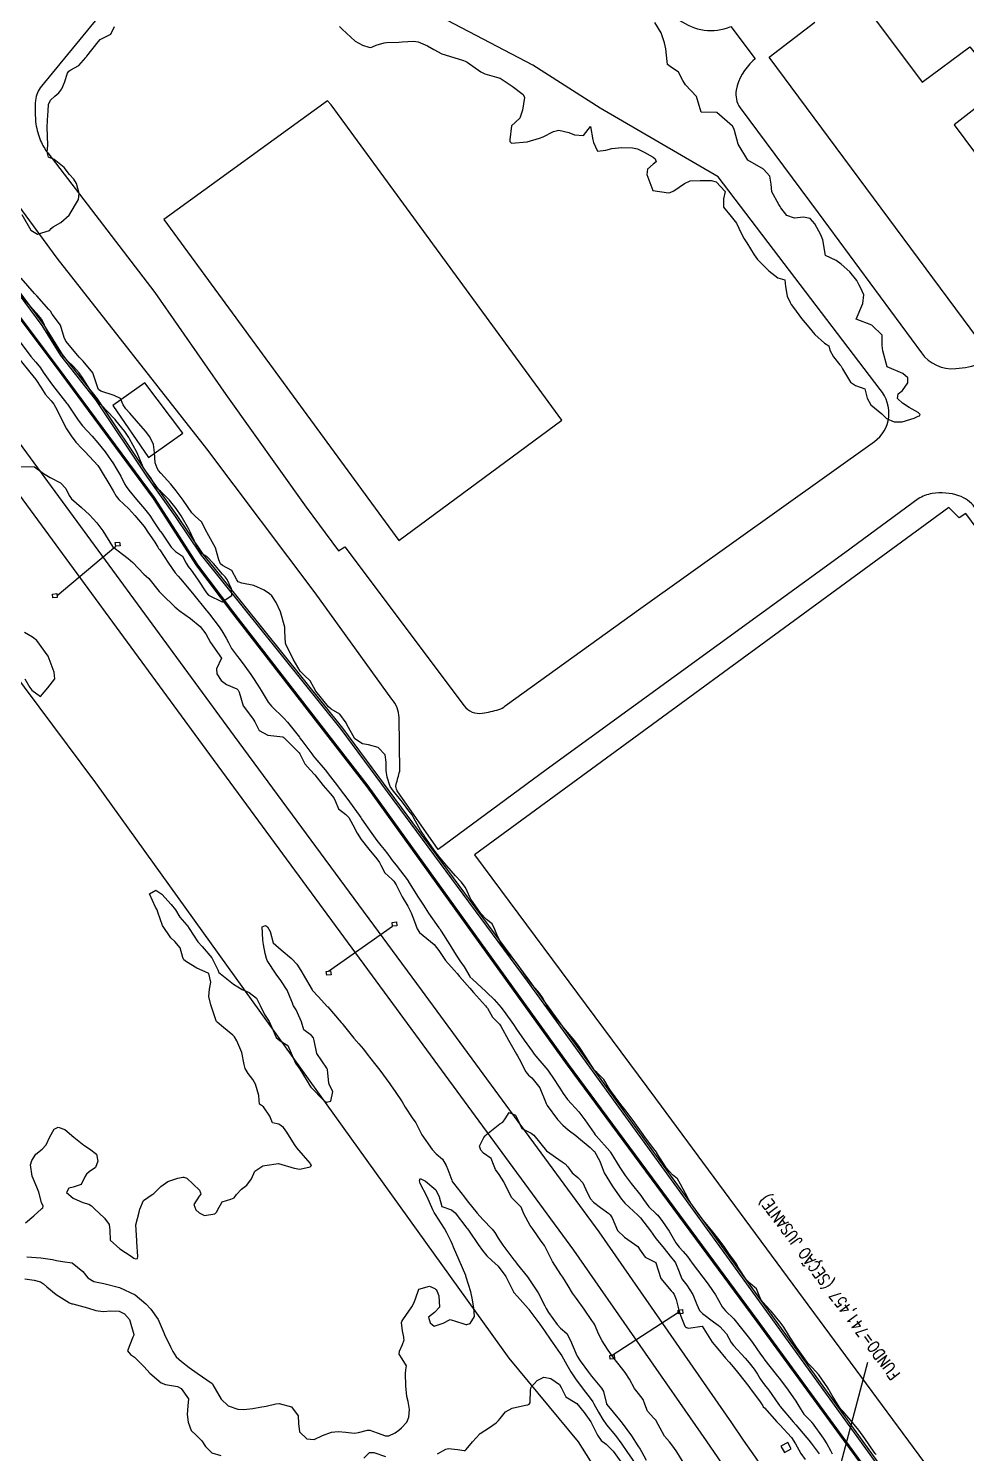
# Model space of a CAD drawing. Header units: metres. Extents: x 307586 to 320046, y 7427249 to 7434250.
# Drawn here: x 317760.3 to 317879.3, y 7431434 to 7431614.8 of the extents above; entities that cross this region are included whole.
import ezdxf

# ---------------------------------------------------------------- set-up
doc = ezdxf.new("R2010")
doc.units = ezdxf.units.M
doc.header["$MEASUREMENT"] = 0
for name, color, linetype in [('Armario', 62, 'Continuous'), ('Canaleta de Drenagem', 151, 'Continuous'), ('Curvas de Nivel 1m', 11, 'Continuous'), ('Curvas de Nivel 5m', 15, 'Continuous'), ('Divisa', 42, 'FENCELINE2'), ('Edificações', 30, 'Continuous'), ('Hidrografia', 140, 'Continuous'), ('Linha Férrea', 20, 'Continuous'), ('Portico', 45, 'Continuous'), ('TEXTO', 45, 'Continuous'), ('Vias Primárias', 230, 'Continuous')]:
    doc.layers.add(name, color=color, linetype=linetype)
doc.styles.add('ROMANS', font='romans', dxfattribs={"height": 0.2})
doc.linetypes.add('FENCELINE2', pattern='A,0.25,-0.1,[132,ltypeshp.shx,S=0.1,R=0,X=-0.1,Y=0],-0.1,1', length=1.45)

msp = doc.modelspace()

# ---------------------------------------------------------------- linework, layer by layer
at = {"layer": 'Armario'}
msp.add_lwpolyline([(317855.72, 7431434.9), (317856.16, 7431434.07), (317857.03, 7431434.53), (317856.59, 7431435.36)], close=True, dxfattribs=at)
at = {"layer": 'Canaleta de Drenagem'}
for points in [[(317711.35, 7431642.24), (317738.13, 7431605.86), (317763.76, 7431571.78), (317776.08, 7431555.15), (317781.59, 7431546.59), (317786.01, 7431540.72), (317803.2, 7431518.55), (317828.62, 7431483.24), (317852.68, 7431450.67), (317882.51, 7431409.85), (317897.99, 7431388.52), (317907.86, 7431374.93), (317912.28, 7431367.41), (317922.62, 7431349.98), (317925.54, 7431345.86), (317926.4, 7431343.8), (317929.11, 7431338.36), (317934.57, 7431329.3), (317939.1, 7431318.05), (317940.7, 7431313.98), (317939.8, 7431313)], [(317732.78, 7431616.4), (317736.06, 7431612.49), (317738.72, 7431608.62), (317740.08, 7431606.21), (317742.14, 7431604.63), (317743.04, 7431602.43), (317747.85, 7431596.47), (317762.18, 7431577.19), (317764.51, 7431573.4), (317768.98, 7431567.77), (317775.53, 7431557.96), (317779.06, 7431552.98), (317782.37, 7431548.06), (317800.11, 7431525.98), (317823.75, 7431494.03), (317849.03, 7431459.11), (317877.77, 7431419.31), (317897.08, 7431392.73), (317912.99, 7431369.75), (317923.93, 7431352.98), (317928.48, 7431344.42), (317934.47, 7431334.71), (317943.39, 7431314.72), (317944.78, 7431314.29)]]:
    msp.add_lwpolyline(points, dxfattribs=at)
at = {"layer": 'Curvas de Nivel 1m', "flags": 128}
for points, elevation in [([(317759.42, 7431591.17), (317760.57, 7431589.16), (317761.39, 7431588.65), (317762.91, 7431589.13), (317763.15, 7431589.37), (317763.4, 7431589.6), (317764.38, 7431590.14), (317765.42, 7431591.1), (317766.61, 7431593.08), (317766.7, 7431593.83), (317766.36, 7431595.09), (317766.02, 7431595.64), (317765.48, 7431596.24), (317764.8, 7431597.11), (317763.5, 7431598.15), (317762.8, 7431598.43), (317762.61, 7431599.13), (317762.72, 7431599.94), (317762.67, 7431601.13), (317762.64, 7431602.22), (317762.67, 7431603.13), (317762.74, 7431604.3), (317762.81, 7431605.13), (317763.03, 7431605.69), (317763.6, 7431606.19), (317764.12, 7431606.61), (317764.47, 7431607.11), (317764.83, 7431607.9), (317765.22, 7431609.1), (317765.37, 7431609.37), (317765.64, 7431609.5), (317766.64, 7431610.09), (317767.52, 7431611.08), (317767.58, 7431611.17), (317767.66, 7431611.26), (317769.08, 7431613.06), (317769.35, 7431613.39), (317769.69, 7431613.55), (317770.7, 7431614.03), (317771.19, 7431615.04)], 741), ([(317799.72, 7431615.01), (317800.06, 7431614.69), (317801.69, 7431613.16), (317802.65, 7431612.66), (317803.45, 7431612.41), (317803.68, 7431612.36), (317803.9, 7431612.42), (317804.37, 7431612.63), (317805.38, 7431612.94), (317805.69, 7431612.97), (317807.24, 7431613.05), (317807.69, 7431613.07), (317809.1, 7431613.17), (317809.69, 7431613.09), (317810.89, 7431612.56), (317811.68, 7431612.09), (317812.7, 7431611.56), (317813.67, 7431611.24), (317815.45, 7431610.72), (317815.66, 7431610.63), (317815.92, 7431610.5), (317817.65, 7431609.28), (317818.17, 7431609), (317819.64, 7431608.58), (317820.09, 7431608.45), (317821.63, 7431607.43), (317823.03, 7431606.41), (317823.19, 7431605.99), (317822.93, 7431604.41), (317822.6, 7431603.39), (317821.56, 7431602.43), (317821.35, 7431600.62), (317821.34, 7431600.43), (317821.54, 7431600.23), (317823.54, 7431600.4), (317825.08, 7431600.86), (317825.55, 7431601.03), (317826.88, 7431601.69), (317827.56, 7431601.88), (317828.81, 7431601.59), (317829.55, 7431601.27), (317830.68, 7431601.19), (317831.56, 7431602.31), (317831.87, 7431600.63), (317831.94, 7431600.3), (317832.45, 7431599.21), (317833.53, 7431599.31), (317834.25, 7431599.56), (317835.54, 7431599.67), (317836.9, 7431599.61), (317837.54, 7431599.48), (317838.39, 7431599.08), (317839.53, 7431598.44), (317839.75, 7431598.21), (317839.89, 7431597.83), (317839.51, 7431597.56), (317838.79, 7431596.93), (317838.73, 7431596.22), (317839.47, 7431594.21), (317841.47, 7431593.93), (317841.68, 7431593.97), (317842.13, 7431594.18), (317843.48, 7431595.11), (317844.22, 7431595.42), (317845.49, 7431595.5), (317846.86, 7431595.5), (317847.49, 7431595.33), (317848.65, 7431594.1), (317848.42, 7431593.14), (317848.45, 7431592.1), (317849.43, 7431590.9), (317850.09, 7431590.08), (317850.69, 7431588.8), (317851.05, 7431588.07), (317851.4, 7431587.56), (317852.35, 7431586.06), (317852.76, 7431585.44), (317853.36, 7431584.87), (317854.17, 7431584.03), (317855.34, 7431583.14), (317856.2, 7431582.86), (317856.32, 7431582.01), (317856.5, 7431580.81), (317856.88, 7431580), (317857.04, 7431579.73), (317857.3, 7431579.38), (317858.34, 7431577.98), (317859.27, 7431576.85), (317860.03, 7431575.96), (317861.24, 7431574.86), (317861.8, 7431574.5), (317861.95, 7431573.94), (317862.38, 7431573.09), (317863.21, 7431572.11), (317863.36, 7431571.92), (317863.53, 7431571.59), (317864.56, 7431569.91), (317865.18, 7431569.48), (317866.35, 7431569.06), (317866.65, 7431567.88), (317867.15, 7431567), (317868.54, 7431565.86), (317869.13, 7431565.29), (317870.09, 7431564.87), (317871.12, 7431564.87), (317872.65, 7431565.33), (317873.13, 7431565.56), (317873.29, 7431565.64), (317873.38, 7431565.8), (317873.14, 7431566.03), (317872.01, 7431566.68), (317871.15, 7431567.23), (317870.51, 7431567.84), (317870.61, 7431568.39), (317871.17, 7431568.85), (317871.84, 7431569.82), (317871.82, 7431570.45), (317871.2, 7431570.97), (317869.21, 7431571.85), (317868.67, 7431573.86), (317868.55, 7431574.54), (317868.55, 7431575.86), (317867.27, 7431577.12), (317865.28, 7431577.9), (317866.11, 7431579.89), (317866.25, 7431580.96), (317865.82, 7431581.89), (317865.65, 7431582.2), (317865.34, 7431582.79), (317864.45, 7431583.91), (317863.36, 7431584.88), (317862.75, 7431585.31), (317861.37, 7431585.95), (317861.03, 7431587.95), (317860.79, 7431588.58), (317860.02, 7431589.96), (317859.43, 7431590.64), (317858.6, 7431590.81), (317857.43, 7431590.69), (317856.47, 7431591.03), (317855.7, 7431592.02), (317855.62, 7431592.19), (317855.45, 7431592.45), (317854.59, 7431594.03), (317854.48, 7431595.03), (317854.32, 7431596.03), (317853.51, 7431596.91), (317851.52, 7431598.07), (317850.3, 7431600.08), (317849.84, 7431601.81), (317849.77, 7431602.09), (317849.57, 7431602.36), (317847.59, 7431604.12), (317845.59, 7431604.14), (317845.01, 7431606.15), (317843.63, 7431607.63), (317843.28, 7431608.17), (317842.72, 7431609.24), (317841.66, 7431609.96), (317841.34, 7431610.19), (317841.27, 7431610.59), (317841.12, 7431612.2), (317840.96, 7431612.93), (317840.55, 7431614.2), (317839.73, 7431615.54)], 741), ([(317867.8, 7431433.85), (317867.67, 7431433.97), (317867.56, 7431434.12), (317866.36, 7431435.86), (317865.59, 7431436.9), (317864.82, 7431437.88), (317863.62, 7431439.28), (317863.33, 7431439.6), (317863.12, 7431439.9), (317862.23, 7431441.32), (317861.9, 7431441.92), (317861.81, 7431442.07), (317861.66, 7431442.27), (317860.54, 7431443.93), (317859.68, 7431444.89), (317859.15, 7431445.42), (317858.76, 7431445.95), (317857.72, 7431447.47), (317857.36, 7431447.97), (317856.7, 7431449.02), (317856.11, 7431449.99), (317855.75, 7431450.47), (317854.49, 7431452), (317853.78, 7431452.76), (317853.2, 7431453.43), (317852.95, 7431454.02), (317852.63, 7431454.85), (317851.81, 7431455.53), (317851.3, 7431456.05), (317850.36, 7431457.53), (317850.04, 7431458.06), (317849.85, 7431458.35), (317849.13, 7431459.34), (317848.6, 7431460.08), (317847.88, 7431461.05), (317847.07, 7431462.1), (317845.9, 7431463.51), (317845.44, 7431464.11), (317844.31, 7431465.74), (317844.06, 7431466.13), (317843.94, 7431466.32), (317843, 7431468.14), (317842.62, 7431468.8), (317841.97, 7431469.33), (317841.21, 7431470.17), (317840, 7431472.08), (317839.96, 7431472.14), (317839.93, 7431472.18), (317839.59, 7431472.6), (317838.42, 7431474.2), (317838.25, 7431474.43), (317838.04, 7431474.71), (317836.96, 7431476.22), (317836.07, 7431477.39), (317835.41, 7431478.24), (317834.1, 7431480.01), (317834, 7431480.15), (317833.95, 7431480.25), (317833.27, 7431481.42), (317832.36, 7431482.28), (317832.13, 7431482.53), (317830.99, 7431484.29), (317830.17, 7431485.51), (317829.83, 7431485.97), (317829.58, 7431486.31), (317828.2, 7431487.96), (317827.88, 7431488.33), (317826.22, 7431490.35), (317825.57, 7431491.69), (317825.08, 7431492.37), (317824.26, 7431493.32), (317823.45, 7431494.39), (317822.29, 7431496.06), (317822.03, 7431496.4), (317820.48, 7431498.26), (317820.35, 7431498.42), (317820.32, 7431498.47), (317819.7, 7431499.79), (317819.44, 7431500.43), (317819.08, 7431501.17), (317818.36, 7431501.72), (317817.63, 7431502.46), (317816.39, 7431504.3), (317816.3, 7431504.47), (317815.7, 7431505.78), (317815.14, 7431506.49), (317814.42, 7431507.25), (317813.35, 7431508.51), (317812.45, 7431509.59), (317811.75, 7431510.53), (317810.48, 7431512.34), (317810.4, 7431512.46), (317810.34, 7431512.54), (317810, 7431513.04), (317809.16, 7431514.56), (317808.93, 7431514.98), (317808.52, 7431515.52), (317807.72, 7431516.58), (317806.55, 7431518), (317806.16, 7431518.6), (317805.76, 7431519.79), (317805.63, 7431520.6), (317805.65, 7431521.67), (317805.5, 7431522.61), (317804.62, 7431523.55), (317803.38, 7431523.87), (317802.62, 7431524.01), (317801.67, 7431524.65), (317800.65, 7431526.46), (317800.59, 7431526.6), (317800.57, 7431526.66), (317799.74, 7431527.75), (317798.67, 7431528.41), (317798.32, 7431528.69), (317796.7, 7431530.69), (317796, 7431532.01), (317795.25, 7431532.73), (317794.73, 7431533.24), (317793.82, 7431534.75), (317792.89, 7431536.64), (317792.85, 7431536.76), (317792.79, 7431538.24), (317792.77, 7431538.76), (317792.77, 7431538.79), (317792.22, 7431540.77), (317791.69, 7431541.92), (317791.14, 7431542.78), (317790.85, 7431543.05), (317790.15, 7431543.5), (317788.86, 7431544.1), (317787.31, 7431544.39), (317786.87, 7431544.57), (317786.71, 7431544.83), (317786.05, 7431546.01), (317784.89, 7431546.65), (317784.64, 7431546.86), (317784.42, 7431547.35), (317783.97, 7431548.87), (317782.94, 7431550.77), (317782.88, 7431550.88), (317782.21, 7431552.15), (317781.39, 7431552.9), (317780.97, 7431553.33), (317779.9, 7431554.92), (317779, 7431556.1), (317778.3, 7431556.94), (317777.03, 7431558.33), (317776.74, 7431558.67), (317776.57, 7431558.96), (317776.35, 7431559.65), (317776.23, 7431560.96), (317776.11, 7431562), (317775.66, 7431562.97), (317775.09, 7431563.68), (317773.97, 7431564.99), (317773.12, 7431565.97), (317772.62, 7431566.5), (317772.27, 7431567.01), (317771.93, 7431567.81), (317771.14, 7431568.19), (317769.45, 7431568.74), (317769.15, 7431568.97), (317769.09, 7431569.05), (317769.04, 7431569.17), (317768.43, 7431571.06), (317767.2, 7431572.57), (317766.94, 7431572.81), (317766.69, 7431573.08), (317765.23, 7431574.78), (317765, 7431575.1), (317764.79, 7431575.55), (317764.3, 7431577.11), (317763.27, 7431578.54), (317763.03, 7431578.89), (317762.86, 7431579.13), (317761.3, 7431580.85), (317761.03, 7431581.15), (317759.32, 7431583.1)], 741), ([(317759.2, 7431572.68), (317760.43, 7431571.16), (317761.17, 7431570.24), (317761.92, 7431569.14), (317762.38, 7431568.37), (317763.14, 7431567.51), (317763.46, 7431567.12), (317763.9, 7431566.34), (317764.49, 7431565.11), (317765.1, 7431563.98), (317765.66, 7431563.09), (317766.28, 7431562.29), (317767.07, 7431561.45), (317767.43, 7431561.07), (317769.04, 7431559.31), (317769.24, 7431559.05), (317769.62, 7431558.45), (317770.46, 7431557.04), (317771, 7431556.09), (317771.4, 7431555.42), (317771.73, 7431555.02), (317772.98, 7431553.83), (317773.77, 7431552.99), (317774.95, 7431551.56), (317775.18, 7431551.21), (317775.33, 7431550.97), (317776.28, 7431549.6), (317776.67, 7431548.95), (317776.76, 7431548.8), (317776.91, 7431548.6), (317778.02, 7431546.94), (317778.88, 7431545.7), (317779.23, 7431545.28), (317779.54, 7431544.92), (317780.85, 7431543.39), (317781.25, 7431542.9), (317782.82, 7431540.98), (317782.9, 7431540.88), (317783.22, 7431540.47), (317784.45, 7431538.86), (317784.79, 7431538.34), (317785.34, 7431537.41), (317785.63, 7431536.85), (317786.02, 7431536.1), (317786.76, 7431535.09), (317786.97, 7431534.83), (317787.71, 7431533.85), (317788.46, 7431532.81), (317788.72, 7431532.42), (317789.35, 7431531.44), (317789.76, 7431530.79), (317790.68, 7431529.31), (317791.1, 7431528.78), (317792.66, 7431527.26), (317793.12, 7431526.76), (317794.63, 7431524.83), (317794.67, 7431524.78), (317794.7, 7431524.74), (317794.96, 7431524.41), (317796.21, 7431522.72), (317796.38, 7431522.49), (317796.6, 7431522.23), (317797.88, 7431520.7), (317798.57, 7431519.81), (317799.45, 7431518.68), (317799.93, 7431518.05), (317800.54, 7431517.27), (317801, 7431516.66), (317802.2, 7431514.96), (317802.42, 7431514.64), (317802.51, 7431514.5), (317803.82, 7431512.63), (317804.47, 7431511.74), (317804.97, 7431511.11), (317805.37, 7431510.61), (317805.84, 7431509.99), (317806.45, 7431509.17), (317806.89, 7431508.59), (317808.41, 7431506.61), (317808.44, 7431506.57), (317809.18, 7431505.33), (317809.72, 7431504.55), (317810.38, 7431503.54), (317811.01, 7431502.53), (317812.34, 7431500.66), (317812.44, 7431500.52), (317812.62, 7431500.24), (317813.72, 7431498.51), (317814.31, 7431497.52), (317814.99, 7431496.49), (317815.53, 7431495.72), (317816.25, 7431494.47), (317816.27, 7431494.44), (317816.63, 7431494.1), (317818.25, 7431492.61), (317818.42, 7431492.45), (317819.35, 7431491.55), (317820.22, 7431490.54), (317820.31, 7431490.42), (317820.6, 7431490.04), (317821.78, 7431488.4), (317822.19, 7431487.78), (317823.14, 7431486.39), (317824.16, 7431484.99), (317824.42, 7431484.64), (317824.64, 7431484.37), (317826.13, 7431482.61), (317826.33, 7431482.35), (317826.79, 7431481.67), (317827.67, 7431480.33), (317828.1, 7431479.64), (317828.63, 7431478.87), (317829.14, 7431478.31), (317830.07, 7431477.32), (317830.84, 7431476.29), (317832.04, 7431474.6), (317832.17, 7431474.41), (317832.28, 7431474.28), (317834, 7431472.3), (317834.05, 7431472.25), (317834.15, 7431472.1), (317835.3, 7431470.24), (317835.97, 7431469.24), (317836.72, 7431468.22), (317837.94, 7431466.69), (317838.28, 7431466.2), (317838.98, 7431465.25), (317839.91, 7431464.37), (317840.09, 7431464.18), (317840.68, 7431463.39), (317841.53, 7431462.16), (317841.88, 7431461.57), (317842.4, 7431460.68), (317842.81, 7431460.15), (317843.31, 7431459.6), (317843.85, 7431458.94), (317844.47, 7431458.12), (317845.82, 7431456.32), (317845.97, 7431456.11), (317846.58, 7431455.33), (317847.44, 7431454.09), (317847.79, 7431453.43), (317848.26, 7431452.56), (317848.69, 7431452.08), (317849.76, 7431451.06), (317850.56, 7431450.05), (317851.73, 7431448.55), (317851.95, 7431448.26), (317852.11, 7431448.03), (317853.14, 7431446.58), (317853.56, 7431446.01), (317853.61, 7431445.93), (317853.69, 7431445.82), (317855.13, 7431444), (317855.67, 7431443.32), (317856.65, 7431441.98), (317857.63, 7431440.59), (317858.01, 7431439.96), (317858.63, 7431438.97), (317859.6, 7431437.96), (317859.62, 7431437.94), (317859.69, 7431437.85), (317861.08, 7431435.92), (317861.57, 7431435.17), (317862, 7431434.35), (317862.23, 7431433.91)], 741), ([(317759.03, 7431559.17), (317761.03, 7431559.15), (317762.18, 7431558.29), (317763.02, 7431557.79), (317764.31, 7431557.11), (317765.01, 7431556.38), (317765.42, 7431555.52), (317765.73, 7431555.09), (317766.98, 7431553.99), (317768, 7431553.06), (317768.95, 7431552.05), (317769.68, 7431551.04), (317770.91, 7431549.02), (317772.9, 7431547.53), (317773.5, 7431546.99), (317774.88, 7431545.55), (317775.18, 7431545.28), (317775.52, 7431544.97), (317776.85, 7431543.35), (317777.21, 7431542.95), (317778.83, 7431541.37), (317779.06, 7431541.16), (317779.36, 7431540.92), (317780.81, 7431539.89), (317782.06, 7431538.89), (317782.78, 7431537.94), (317783.37, 7431536.87), (317784.75, 7431534.86), (317784.1, 7431533.5), (317784.16, 7431532.87), (317784.71, 7431532.02), (317785.38, 7431531.52), (317786.7, 7431531), (317786.88, 7431530.83), (317786.98, 7431530.54), (317787.5, 7431528.82), (317788.66, 7431527.24), (317788.85, 7431527.01), (317788.96, 7431526.81), (317789.54, 7431525.69), (317790.64, 7431525.11), (317792.53, 7431524.87), (317792.63, 7431524.82), (317792.7, 7431524.76), (317794.6, 7431522.84), (317794.67, 7431522.74), (317795.31, 7431521.45), (317795.98, 7431520.72), (317796.57, 7431520.09), (317797.63, 7431518.7), (317798.54, 7431517.68), (317799, 7431517.14), (317799.22, 7431516.68), (317799.6, 7431515.75), (317800.52, 7431515.04), (317800.9, 7431514.66), (317801.43, 7431513.71), (317801.96, 7431512.65), (317802.48, 7431511.87), (317803.44, 7431510.63), (317804.44, 7431509.4), (317804.78, 7431508.96), (317804.96, 7431508.61), (317805.46, 7431507.64), (317806.42, 7431506.8), (317806.61, 7431506.59), (317806.89, 7431506.1), (317807.66, 7431504.58), (317808.38, 7431503.41), (317808.8, 7431502.56), (317809.23, 7431501.44), (317809.59, 7431500.55), (317809.88, 7431500.08), (317810.33, 7431499.7), (317811.75, 7431498.53), (317812.31, 7431497.79), (317813.17, 7431496.51), (317814.28, 7431495.28), (317814.65, 7431494.87), (317814.94, 7431494.49), (317816.25, 7431492.98), (317816.73, 7431492.47), (317818.23, 7431490.77), (317818.38, 7431490.6), (317818.48, 7431490.45), (317819.11, 7431489.33), (317820.01, 7431488.42), (317820.2, 7431488.2), (317821.18, 7431486.41), (317822.16, 7431484.62), (317822.29, 7431484.4), (317822.51, 7431484.03), (317823.38, 7431482.38), (317823.71, 7431481.97), (317824.12, 7431481.63), (317825.12, 7431480.36), (317825.85, 7431478.59), (317825.94, 7431478.35), (317826.08, 7431478.1), (317827.39, 7431476.34), (317828.05, 7431475.62), (317828.75, 7431475.03), (317829.69, 7431474.31), (317830.03, 7431474.03), (317831.51, 7431472.79), (317832, 7431472.34), (317832.06, 7431472.28), (317832.75, 7431471.03), (317833.04, 7431470.26), (317833.28, 7431469.57), (317833.96, 7431468.45), (317834.11, 7431468.25), (317834.4, 7431467.8), (317835.48, 7431466.23), (317835.93, 7431465.74), (317837.56, 7431464.21), (317837.91, 7431463.84), (317839.17, 7431462.19), (317839.46, 7431461.77), (317839.87, 7431461.24), (317840.75, 7431460.17), (317841.85, 7431458.79), (317842.14, 7431458.45), (317842.35, 7431458.15), (317842.74, 7431457.24), (317843.15, 7431456.14), (317843.43, 7431455.76), (317843.8, 7431455.33), (317844.54, 7431454.12), (317845.04, 7431452.85), (317845.39, 7431452.11), (317845.76, 7431451.73), (317847.18, 7431450.67), (317847.75, 7431450.26), (317847.97, 7431450.09), (317848.81, 7431449.15), (317849.42, 7431448.06), (317849.72, 7431447.66), (317851.17, 7431446.05), (317851.69, 7431445.46), (317852.32, 7431444.68), (317852.74, 7431444.02), (317853.09, 7431443.44), (317853.66, 7431442.69), (317854.2, 7431442), (317855.42, 7431440.2), (317855.57, 7431439.99), (317855.62, 7431439.92), (317857.26, 7431437.97), (317857.6, 7431437.59), (317859, 7431435.95), (317859.26, 7431435.63), (317859.57, 7431435.26), (317860.58, 7431433.93)], 742), ([(317759.8, 7431532.24), (317760.42, 7431531.14), (317760.7, 7431530.81), (317761.8, 7431530.01), (317762.7, 7431531.12), (317763.59, 7431532.23), (317763.53, 7431533.11), (317762.75, 7431535.12), (317761.3, 7431537.13), (317760.78, 7431537.53), (317759.75, 7431538.12)], 742), ([(317759.88, 7431463.23), (317760.92, 7431464.11), (317761.91, 7431465.02), (317761.97, 7431465.06), (317762.06, 7431465.12), (317762.12, 7431465.33), (317761.92, 7431465.81), (317761.58, 7431467.12), (317761.31, 7431467.76), (317760.71, 7431469.13), (317760.53, 7431470.58), (317760.68, 7431471.13), (317761.19, 7431471.93), (317762, 7431472.57), (317762.48, 7431473.11), (317762.97, 7431474.15), (317763.51, 7431475.1), (317764.04, 7431475.36), (317764.87, 7431475.08), (317766.02, 7431474.08), (317767.27, 7431473.06), (317768, 7431472.62), (317768.9, 7431471.95), (317769.07, 7431471.03), (317768.75, 7431470.26), (317767.96, 7431469.7), (317767.6, 7431469.41), (317767.42, 7431469.06), (317766.94, 7431468.07), (317765.94, 7431467.76), (317765.39, 7431467.62), (317765.1, 7431467.08), (317765.93, 7431466.35), (317767.15, 7431465.82), (317767.92, 7431465.58), (317768.24, 7431465.37), (317768.6, 7431465.04), (317769.9, 7431463.83), (317770.49, 7431463.01), (317770.59, 7431462.29), (317770.6, 7431461.01), (317771.85, 7431459.91), (317773.28, 7431458.98), (317773.61, 7431458.75), (317773.83, 7431458.64), (317774.1, 7431458.7), (317774.12, 7431458.97), (317774.01, 7431460.81), (317774.01, 7431460.97), (317773.88, 7431462.97), (317774.28, 7431464.59), (317774.37, 7431464.97), (317774.85, 7431466.04), (317775.93, 7431466.82), (317776.02, 7431466.86), (317776.15, 7431466.95), (317777.05, 7431467.84), (317777.95, 7431468.48), (317779.22, 7431468.91), (317779.84, 7431469.01), (317779.95, 7431469.01), (317780.35, 7431468.9), (317781.94, 7431467.36), (317782.1, 7431467.05), (317782.12, 7431466.88), (317781.93, 7431466.61), (317781.25, 7431465.56), (317781.49, 7431464.88), (317781.91, 7431464.49), (317782.6, 7431464.17), (317783.91, 7431464.37), (317784.14, 7431464.62), (317784.24, 7431464.85), (317784.85, 7431465.91), (317785.93, 7431466.22), (317786.35, 7431466.4), (317786.65, 7431466.82), (317787.27, 7431467.49), (317787.94, 7431468.01), (317788.54, 7431468.8), (317788.99, 7431469.78), (317789.98, 7431470.46), (317790.24, 7431470.51), (317791.98, 7431470.76), (317793.97, 7431470.17), (317794.68, 7431470.02), (317795.98, 7431470.33), (317796.18, 7431470.51), (317796.05, 7431470.71), (317795.98, 7431470.78), (317794.32, 7431472.73), (317794.01, 7431473.15), (317793.02, 7431474.75), (317792.63, 7431475.34), (317792.04, 7431475.76), (317791.2, 7431475.93), (317790.87, 7431476.77), (317790.06, 7431477.96), (317789.55, 7431478.27), (317789.52, 7431478.79), (317789.5, 7431479.37), (317789.04, 7431480.8), (317788.71, 7431481.4), (317788.12, 7431482.19), (317787.76, 7431482.81), (317787.64, 7431483.3), (317787.31, 7431484.82), (317786.68, 7431486.31), (317786.38, 7431486.83), (317786.18, 7431487.05), (317784.99, 7431488.03), (317784.19, 7431488.69), (317784.12, 7431488.77), (317784.08, 7431488.85), (317784.04, 7431489), (317783.4, 7431490.87), (317783.15, 7431491.95), (317783.22, 7431492.87), (317783.38, 7431493.75), (317783.14, 7431494.87), (317782.28, 7431495.25), (317781.63, 7431495.54), (317780.29, 7431496.33), (317779.97, 7431496.58), (317779.82, 7431496.91), (317779.49, 7431498.1), (317778.83, 7431498.92), (317778.32, 7431499.4), (317777.25, 7431500.94), (317776.67, 7431502.64), (317776.6, 7431502.95), (317776.37, 7431503.28), (317775.6, 7431504.96), (317776.4, 7431505.45), (317777.19, 7431504.94), (317778.37, 7431503.62), (317778.9, 7431502.92), (317779.45, 7431502.01), (317780.34, 7431501.01), (317780.44, 7431500.9), (317780.66, 7431500.57), (317781.73, 7431498.89), (317782.31, 7431498.28), (317783.51, 7431496.87), (317784.28, 7431495.34), (317784.42, 7431495.01), (317784.56, 7431494.86), (317786.25, 7431493.49), (317787.37, 7431492.82), (317788.24, 7431492.44), (317789.18, 7431491.74), (317789.65, 7431490.79), (317790.21, 7431489.67), (317790.79, 7431488.77), (317791.3, 7431487.65), (317791.7, 7431486.76), (317792.17, 7431486.32), (317793.15, 7431485.73), (317793.57, 7431484.74), (317794.13, 7431483.48), (317794.69, 7431482.72), (317795.63, 7431481.19), (317795.92, 7431480.71), (317796.1, 7431480.46), (317797.76, 7431478.69), (317798.07, 7431478.52), (317798.6, 7431478.68), (317798.87, 7431479.9), (317798.45, 7431480.68), (317798.37, 7431480.95), (317798.2, 7431482.69), (317798.13, 7431482.87), (317796.86, 7431484.7), (317796.5, 7431486.38), (317796.41, 7431486.71), (317796.18, 7431487.01), (317795.18, 7431487.72), (317794.88, 7431488.73), (317794.22, 7431490.24), (317793.88, 7431490.74), (317793.65, 7431491.32), (317793.08, 7431492.75), (317792.26, 7431493.98), (317791.67, 7431494.77), (317790.56, 7431496.51), (317790.44, 7431496.78), (317790.3, 7431497.41), (317790.08, 7431498.56), (317790.05, 7431498.78), (317789.98, 7431499.12), (317789.91, 7431500.79), (317790.34, 7431500.96), (317790.59, 7431500.78), (317790.93, 7431500.17), (317791.32, 7431498.77), (317792.3, 7431497.85), (317793.62, 7431496.75), (317794.29, 7431496.05), (317794.81, 7431495.26), (317795.1, 7431494.73), (317796.24, 7431492.77), (317796.29, 7431492.71), (317797.04, 7431491.89), (317798.16, 7431490.69), (317798.22, 7431490.62), (317799.92, 7431488.66), (317800.04, 7431488.52), (317800.19, 7431488.35), (317801.54, 7431486.65), (317802.17, 7431485.93), (317802.78, 7431485.25), (317803.23, 7431484.62), (317804.14, 7431483.44), (317804.82, 7431482.6), (317806.11, 7431480.86), (317806.29, 7431480.59), (317806.78, 7431479.9), (317807.68, 7431478.57), (317808.07, 7431477.91), (317808.94, 7431476.56), (317809.39, 7431475.9), (317810.03, 7431474.64), (317810.08, 7431474.54), (317810.16, 7431474.41), (317811.46, 7431472.53), (317812, 7431471.96), (317812.8, 7431471.31), (317813.27, 7431470.5), (317813.47, 7431469.99), (317813.96, 7431468.63), (317814.02, 7431468.49), (317814.2, 7431468.25), (317815.56, 7431466.47), (317815.93, 7431466), (317817.19, 7431464.46), (317817.9, 7431463.66), (317819.1, 7431462.43), (317819.44, 7431461.99), (317819.87, 7431461.26), (317820.43, 7431460.41), (317821.84, 7431458.53), (317821.91, 7431458.46), (317821.95, 7431458.4), (317822.26, 7431457.97), (317823.57, 7431456.37), (317823.67, 7431456.23), (317823.81, 7431455.99), (317824.94, 7431454.36), (317825.77, 7431452.7), (317825.92, 7431452.35), (317826.23, 7431451.87), (317827.32, 7431450.33), (317827.74, 7431449.86), (317828.58, 7431449.17), (317829.04, 7431448.31), (317829.7, 7431446.67), (317829.89, 7431446.3), (317830.25, 7431445.73), (317831.29, 7431444.28), (317831.67, 7431443.79), (317832.98, 7431442.26), (317833.21, 7431441.83), (317833.58, 7431440.25), (317833.59, 7431440.22), (317833.62, 7431440.17), (317835.23, 7431438.23), (317835.6, 7431437.8), (317836.75, 7431436.22), (317837.56, 7431434.92), (317837.85, 7431434.5), (317838.02, 7431434.2), (317838.61, 7431433.12)], 743), ([(317843.53, 7431432.51), (317842.5, 7431434.15), (317842.14, 7431434.73), (317841.57, 7431435.42), (317840.94, 7431436.17), (317840.13, 7431437.64), (317839.84, 7431438.18), (317839.61, 7431438.46), (317838.78, 7431439.35), (317838.47, 7431440.2), (317838.23, 7431440.8), (317837.64, 7431441.59), (317837.16, 7431442.21), (317836.5, 7431443.38), (317835.98, 7431444.23), (317835.68, 7431444.63), (317834.39, 7431446.24), (317833.71, 7431447.21), (317833.04, 7431448.26), (317832.59, 7431449.13), (317832.1, 7431450.27), (317831.97, 7431450.5), (317831.75, 7431450.83), (317830.74, 7431452.29), (317829.78, 7431453.63), (317829.29, 7431454.31), (317828.71, 7431455.22), (317828.04, 7431456.33), (317827.82, 7431456.65), (317826.75, 7431458.34), (317825.86, 7431460.09), (317825.71, 7431460.35), (317825.31, 7431460.91), (317824.3, 7431462.37), (317823.89, 7431462.89), (317823.11, 7431464.38), (317822.75, 7431465.21), (317821.93, 7431466.04), (317821.6, 7431466.4), (317821.14, 7431467.21), (317820.55, 7431468.41), (317819.97, 7431469.35), (317819.53, 7431469.98), (317819.33, 7431470.43), (317818.96, 7431471.4), (317818, 7431472.06), (317817.67, 7431472.45), (317817.5, 7431472.96), (317818.03, 7431474.06), (317818.21, 7431474.27), (317818.36, 7431474.45), (317820.05, 7431475.8), (317820.45, 7431476.02), (317820.72, 7431476.41), (317821.26, 7431477.21), (317822.06, 7431476.9), (317822.32, 7431476.4), (317822.86, 7431475.21), (317824.04, 7431474.61), (317824.39, 7431474.37), (317826, 7431472.35), (317827.99, 7431470.98), (317828.37, 7431470.71), (317828.69, 7431470.32), (317829.23, 7431469.57), (317829.97, 7431468.99), (317830.6, 7431468.29), (317831.14, 7431467.09), (317831.56, 7431466.28), (317831.93, 7431465.86), (317832.83, 7431465.18), (317833.91, 7431464.41), (317834.07, 7431464.25), (317834.3, 7431463.85), (317835.01, 7431462.24), (317835.87, 7431461.41), (317837.55, 7431460.21), (317837.86, 7431459.74), (317838.51, 7431458.87), (317839.84, 7431458.2), (317839.86, 7431458.18), (317839.87, 7431458.15), (317840.49, 7431456.17), (317841.8, 7431454.6), (317842.02, 7431454.38), (317842.19, 7431454.15), (317842.44, 7431453.5), (317842.77, 7431452.14), (317843.01, 7431451.4), (317843.55, 7431450.13), (317843.62, 7431450.01), (317843.74, 7431449.94), (317843.98, 7431449.88), (317845.74, 7431450.11), (317847.01, 7431448.1), (317847.71, 7431447.24), (317848.7, 7431446.07), (317849.15, 7431445.53), (317849.68, 7431444.94), (317850.39, 7431444.05), (317851.66, 7431442.47), (317851.83, 7431442.22), (317851.96, 7431442.04), (317853.01, 7431440.65), (317853.41, 7431440.01), (317853.49, 7431439.88), (317853.62, 7431439.75), (317855.21, 7431437.99), (317855.6, 7431437.58), (317857.06, 7431435.98), (317857.56, 7431435.18), (317858, 7431434.41), (317858.27, 7431433.96), (317858.79, 7431433.2)], 743), ([(317760.05, 7431458.92), (317761.83, 7431458.79), (317763.3, 7431458.57), (317763.83, 7431458.44), (317764.56, 7431458.34), (317765.82, 7431458.14), (317767.17, 7431457.06), (317767.8, 7431456.23), (317768.53, 7431455.77), (317769.8, 7431455.54), (317771.79, 7431455), (317773.78, 7431454.1), (317775.14, 7431452.96), (317775.76, 7431452.29), (317776.71, 7431450.94), (317777.48, 7431449.17), (317777.57, 7431448.93), (317777.71, 7431448.62), (317778.28, 7431447.5), (317778.56, 7431446.92), (317778.99, 7431446.21), (317779.68, 7431445.62), (317780.66, 7431444.89), (317781.66, 7431444.17), (317783.56, 7431442.85), (317783.6, 7431442.8), (317783.64, 7431442.69), (317784.69, 7431440.84), (317785.61, 7431439.99), (317786.83, 7431439.59), (317787.6, 7431439.55), (317788.72, 7431439.68), (317789.61, 7431439.82), (317790.41, 7431439.97), (317791.62, 7431440.27), (317792.06, 7431440.31), (317793.61, 7431439.86), (317794.48, 7431438.72), (317794.53, 7431437.77), (317794.66, 7431436.72), (317795.56, 7431435.84), (317796.52, 7431435.75), (317797.57, 7431436.26), (317798.71, 7431436.67), (317799.57, 7431436.73), (317800.52, 7431436.65), (317801.57, 7431436.55), (317802.14, 7431436.63), (317803.28, 7431436.91), (317803.58, 7431436.91), (317804.48, 7431436.6), (317805.57, 7431436.21), (317805.97, 7431436.18), (317806.76, 7431436.58), (317807.23, 7431436.92), (317807.58, 7431437.2), (317808.24, 7431437.92), (317808.5, 7431438.56), (317808.59, 7431439.54), (317808.42, 7431440.56), (317808.24, 7431441.17), (317808.12, 7431442.56), (317808.1, 7431444.13), (317808.14, 7431444.56), (317808.21, 7431445.09), (317807.69, 7431445.98), (317807.28, 7431446.57), (317807.33, 7431446.95), (317807.71, 7431447.8), (317807.91, 7431448.38), (317807.89, 7431448.57), (317807.87, 7431448.71), (317807.73, 7431449.52), (317807.59, 7431450.57), (317807.61, 7431450.7), (317807.75, 7431450.92), (317808.9, 7431452.55), (317809.2, 7431453.12), (317809.68, 7431454.54), (317809.8, 7431454.83), (317811.13, 7431455.19), (317811.8, 7431454.91), (317812, 7431454.72), (317812.1, 7431454.52), (317812.33, 7431453.97), (317812.42, 7431452.51), (317811.76, 7431451.87), (317811.02, 7431451.26), (317811.24, 7431450.53), (317811.74, 7431450.11), (317812.89, 7431450.5), (317813.75, 7431450.94), (317815.35, 7431450.47), (317815.74, 7431450.33), (317815.89, 7431450.32), (317816.3, 7431450.46), (317816.86, 7431451.35), (317816.77, 7431452.46), (317816.57, 7431453.68), (317816.38, 7431454.46), (317815.81, 7431456.33), (317815.76, 7431456.47), (317815.73, 7431456.55), (317814.89, 7431458.48), (317814.2, 7431460.14), (317814.06, 7431460.49), (317813.87, 7431460.86), (317813.32, 7431461.94), (317813.05, 7431462.5), (317811.91, 7431464.29), (317811.75, 7431464.52), (317811.57, 7431464.87), (317810.82, 7431466.53), (317809.96, 7431468.22), (317809.88, 7431468.54), (317809.97, 7431468.87), (317810.62, 7431468.53), (317811.95, 7431467.43), (317812.35, 7431466.51), (317812.71, 7431465.29), (317813.92, 7431464.86), (317814.4, 7431464.49), (317815.88, 7431462.56), (317815.96, 7431462.47), (317816.18, 7431462.17), (317817.32, 7431460.46), (317817.86, 7431459.72), (317818.42, 7431459.02), (317819.06, 7431458.43), (317819.83, 7431457.74), (317820.82, 7431456.41), (317821.79, 7431454.46), (317821.81, 7431454.42), (317821.83, 7431454.4), (317822.31, 7431453.87), (317823.64, 7431452.37), (317823.7, 7431452.31), (317823.76, 7431452.22), (317825.15, 7431450.36), (317825.73, 7431449.54), (317826.54, 7431448.34), (317827.7, 7431446.66), (317827.92, 7431446.33), (317828.57, 7431445.2), (317829.07, 7431444.31), (317829.66, 7431443.42), (317830.49, 7431442.29), (317831.63, 7431440.79), (317831.84, 7431440.5), (317831.97, 7431440.27), (317832.56, 7431439.21), (317833.12, 7431438.26), (317833.59, 7431437.61), (317834.73, 7431436.24), (317835.56, 7431435.13), (317836.18, 7431434.22), (317837.52, 7431432.28)], 744)]:
    msp.add_lwpolyline(points, dxfattribs=dict(at, elevation=elevation))
at = {"layer": 'Curvas de Nivel 5m', "flags": 128}
for points, elevation in [([(317759.22, 7431574.95), (317760.55, 7431573.16), (317761.2, 7431572.41), (317761.77, 7431571.73), (317762.13, 7431571.14), (317763.16, 7431569.66), (317763.61, 7431569.12), (317765.13, 7431567.18), (317765.17, 7431567.14), (317765.2, 7431567.1), (317765.97, 7431565.94), (317766.54, 7431565.08), (317767.1, 7431564.37), (317768.32, 7431563.06), (317769.07, 7431562.2), (317769.98, 7431561.04), (317771.04, 7431559.55), (317771.36, 7431559.03), (317771.96, 7431557.95), (317772.45, 7431557.01), (317772.66, 7431556.66), (317773, 7431556.2), (317773.96, 7431554.99), (317774.98, 7431553.82), (317775.67, 7431552.97), (317776.18, 7431552.19), (317776.94, 7431551.04), (317777.01, 7431550.95), (317777.16, 7431550.73), (317778.38, 7431548.94), (317778.91, 7431548.41), (317779.81, 7431547.83), (317780.28, 7431546.91), (317780.5, 7431546.52), (317780.88, 7431546.04), (317781.69, 7431544.89), (317782.85, 7431543.16), (317783.08, 7431542.88), (317784.83, 7431542.01), (317786.06, 7431542.84), (317786.03, 7431543.67), (317785.46, 7431544.85), (317785.22, 7431545.2), (317784.88, 7431545.52), (317783.72, 7431546.87), (317782.9, 7431547.76), (317782.19, 7431548.17), (317781.7, 7431548.9), (317780.94, 7431550.54), (317780.76, 7431550.91), (317780.6, 7431551.26), (317779.64, 7431552.92), (317778.98, 7431553.87), (317778.13, 7431554.94), (317777, 7431556.06), (317776.51, 7431556.46), (317776.24, 7431556.96), (317775.8, 7431557.74), (317775.03, 7431558.76), (317774.88, 7431558.98), (317774.71, 7431559.31), (317773.99, 7431560.99), (317773.08, 7431562.71), (317772.97, 7431562.89), (317772.9, 7431563), (317772.48, 7431563.62), (317771.36, 7431565.03), (317771.24, 7431565.16), (317771.12, 7431565.29), (317769.43, 7431567.05), (317769.14, 7431567.41), (317768.02, 7431569.06), (317767.17, 7431570.42), (317766.68, 7431571.08), (317765.96, 7431571.86), (317765.2, 7431572.59), (317764.75, 7431573.1), (317763.64, 7431574.7), (317763.37, 7431575.12), (317763.24, 7431575.34), (317762.6, 7431576.48), (317762.31, 7431577.13), (317761.95, 7431577.83), (317761.27, 7431578.63), (317760.79, 7431579.15), (317759.3, 7431580.91)], 740), ([(317759.8, 7431456.14), (317760.96, 7431455.97), (317761.8, 7431455.75), (317762.17, 7431455.49), (317762.58, 7431455.11), (317763.78, 7431454.14), (317765.47, 7431453.07), (317765.76, 7431452.96), (317765.9, 7431452.93), (317767.76, 7431452.46), (317768.82, 7431452.1), (317769.75, 7431451.97), (317770.71, 7431452.06), (317771.75, 7431452), (317772.44, 7431451.68), (317773.09, 7431450.98), (317773.63, 7431449.05), (317773.62, 7431448.97), (317773.48, 7431448.74), (317772.83, 7431446.98), (317773.21, 7431446.5), (317773.69, 7431446.18), (317774.94, 7431444.96), (317775.66, 7431444.15), (317777.11, 7431442.94), (317777.64, 7431442.7), (317779.17, 7431442.44), (317779.64, 7431442.22), (317780.58, 7431440.89), (317780.48, 7431440.02), (317780.38, 7431438.89), (317780.53, 7431437.95), (317780.91, 7431436.89), (317781.57, 7431436.26), (317782.24, 7431435.55), (317782.7, 7431434.86), (317783.54, 7431434.03), (317784.67, 7431433.71)], 745), ([(317812.14, 7431433.92), (317813.2, 7431434.5), (317813.55, 7431434.61), (317814.67, 7431434.48), (317815.55, 7431434.32), (317815.68, 7431434.34), (317815.8, 7431434.47), (317816.59, 7431435.43), (317817.51, 7431436.45), (317817.54, 7431436.48), (317817.57, 7431436.51), (317818.76, 7431437.26), (317819.59, 7431437.86), (317819.89, 7431438.13), (317820.11, 7431438.41), (317820.76, 7431439.26), (317821.62, 7431439.69), (317823.32, 7431440.08), (317823.62, 7431440.13), (317823.78, 7431440.21), (317823.89, 7431440.37), (317823.95, 7431442.05), (317824.04, 7431442.37), (317824.81, 7431443.21), (317825.66, 7431443.63), (317826.53, 7431443.47), (317827.65, 7431442.7), (317827.84, 7431442.33), (317828.44, 7431441.13), (317829.62, 7431440.45), (317829.82, 7431440.3), (317830.74, 7431439.16), (317831.39, 7431438.28), (317831.6, 7431437.96), (317832.45, 7431436.27), (317832.92, 7431435.61), (317833.56, 7431435.16), (317834.44, 7431434.24), (317835.53, 7431432.75)], 745), ([(317802.79, 7431433.36), (317803.54, 7431434.07), (317804.06, 7431434.09), (317805.54, 7431433.57)], 745)]:
    msp.add_lwpolyline(points, dxfattribs=dict(at, elevation=elevation))
at = {"layer": 'Divisa'}
msp.add_lwpolyline([(317949.97, 7431101.59), (317946.28, 7431119.46), (317943.07, 7431141.33), (317943.57, 7431149.24), (317944.48, 7431165.77), (317945.02, 7431171.61), (317942.2, 7431180.64), (317937.6, 7431190.08), (317931.53, 7431203.1), (317926.22, 7431224.55), (317918.16, 7431254.88), (317905.71, 7431296.28), (317902.37, 7431307.15), (317885.11, 7431345.07), (317877.83, 7431359.73), (317858.59, 7431390.23), (317830.03, 7431435.45), (317821.23, 7431446.07), (317803.22, 7431471.14), (317768.79, 7431519.07), (317747.07, 7431548.14)], dxfattribs=at)
at = {"layer": 'Edificações'}
for points in [[(317864.93, 7431619.64), (317873.63, 7431607.97), (317879.69, 7431612.42), (317883.8, 7431607.28), (317877.69, 7431602.53), (317892.73, 7431582.35), (317881.69, 7431574.12), (317854.25, 7431611.14), (317860.01, 7431615.57)], [(317972.08, 7431424.95), (317935.99, 7431474.22), (317939.86, 7431477.05), (317940.04, 7431477.35), (317934.06, 7431485.49), (317929.89, 7431482.33), (317909.92, 7431509.61), (317909.28, 7431510.35), (317909.28, 7431510.35), (317908.89, 7431510.77), (317881.92, 7431547.63), (317882.76, 7431548.35), (317879.2, 7431553.23), (317878.36, 7431552.69), (317877.01, 7431554.01), (317816.84, 7431509.91), (317839.83, 7431479), (317879.91, 7431424.68)]]:
    msp.add_lwpolyline(points, dxfattribs=at)
for points in [[(317798.21, 7431605.58), (317777.41, 7431590.54), (317807.23, 7431549.79), (317827.92, 7431565.05), (317798.67, 7431605.07)], [(317775.01, 7431569.81), (317770.96, 7431566.92), (317775.5, 7431560.34), (317779.84, 7431563.4)]]:
    msp.add_lwpolyline(points, close=True, dxfattribs=at)
at = {"layer": 'Hidrografia'}
for points in [[(317882.67, 7431409.97), (317852.84, 7431450.79), (317828.78, 7431483.36), (317803.36, 7431518.67), (317786.17, 7431540.84), (317781.75, 7431546.7), (317776.24, 7431555.26), (317763.92, 7431571.9), (317738.29, 7431605.97)], [(317877.61, 7431419.2), (317848.87, 7431459), (317823.59, 7431493.91), (317799.95, 7431525.86), (317782.21, 7431547.94), (317778.89, 7431552.86), (317775.36, 7431557.85), (317768.82, 7431567.65), (317764.35, 7431573.28), (317762.01, 7431577.08), (317747.69, 7431596.35)]]:
    msp.add_lwpolyline(points, dxfattribs=at)
at = {"layer": 'Linha Férrea'}
for points in [[(317968.82, 7431091.59), (317958.06, 7431144.29), (317949.11, 7431188.18), (317938.51, 7431236.3), (317935.39, 7431248.97, 0.012509), (317924.08, 7431287.19, 0.015152), (317912.12, 7431320.69, 0.021613), (317892.48, 7431365.09, 0.037018), (317849.49, 7431437.84), (317832.65, 7431462.07), (317810.12, 7431492.78), (317786.41, 7431524.99), (317759.13, 7431562.2)], [(317755.92, 7431559.85), (317783.21, 7431522.64), (317806.91, 7431490.43), (317829.41, 7431459.75), (317846.23, 7431435.57, -0.037018), (317888.92, 7431363.32, -0.021613), (317908.42, 7431319.24, -0.015152), (317920.3, 7431285.97, -0.012509), (317931.55, 7431247.94), (317934.76, 7431235.4), (317945.34, 7431187.36), (317954.28, 7431142.87), (317965.17, 7431090.38)]]:
    msp.add_lwpolyline(points, format="xyb", dxfattribs=at)
at = {"layer": 'Portico'}
for points in [[(317771.88, 7431549.13), (317771.32, 7431549.08), (317771.27, 7431549.56), (317771.82, 7431549.61)], [(317763.9, 7431542.58), (317763.35, 7431542.52), (317763.3, 7431543), (317763.85, 7431543.06)], [(317807.01, 7431500.92), (317806.45, 7431500.86), (317806.4, 7431501.34), (317806.95, 7431501.4)], [(317798.64, 7431494.7), (317798.09, 7431494.64), (317798.04, 7431495.12), (317798.59, 7431495.18)], [(317843.29, 7431451.73), (317842.74, 7431451.67), (317842.69, 7431452.15), (317843.24, 7431452.21)], [(317834.62, 7431445.98), (317834.07, 7431445.92), (317834.02, 7431446.4), (317834.57, 7431446.46)]]:
    msp.add_lwpolyline(points, close=True, dxfattribs=at)
for points in [[(317763.88, 7431542.81), (317771.32, 7431549.08)], [(317798.31, 7431495.15), (317806.45, 7431500.86)], [(317834.3, 7431446.43), (317842.71, 7431451.91)]]:
    msp.add_lwpolyline(points, dxfattribs=at)
at = {"layer": 'TEXTO'}
msp.add_line((317863.36, 7431432.78), (317866.77, 7431445.54), dxfattribs=at)
at = {"layer": 'Vias Primárias'}
msp.add_lwpolyline([(317776.87, 7431625.71), (317761.89, 7431607.45, 0.148163), (317761.15, 7431605.65, 0.059581), (317761.21, 7431602.64, 0.064702), (317761.8, 7431600.5, 0.071566), (317762.7, 7431598.99), (317776.27, 7431581.27), (317785.31, 7431568.31), (317795.47, 7431554.05), (317799.6, 7431548.48), (317800.38, 7431549.01), (317815.54, 7431528.83, 0.277678), (317817.84, 7431527.89, 0.030107), (317819.95, 7431528.36, 0.130455), (317820.73, 7431528.83), (317837.94, 7431541.21), (317867.59, 7431562.36, 0.213821), (317869.4, 7431565.44, 0.207534), (317868.31, 7431568.95), (317855.45, 7431585.85), (317847.78, 7431595.95), (317832.81, 7431604.67), (317824.24, 7431610.12), (317801.69, 7431621.94)], format="xyb", dxfattribs=at)
msp.add_lwpolyline([(317776.87, 7431625.71), (317761.89, 7431607.45, 0.148163), (317761.15, 7431605.65, 0.059581), (317761.21, 7431602.64, 0.064702), (317761.8, 7431600.5, 0.071566), (317762.7, 7431598.99), (317776.27, 7431581.27), (317785.31, 7431568.31), (317795.47, 7431554.05), (317799.6, 7431548.48), (317800.38, 7431549.01), (317815.54, 7431528.83, 0.277678), (317817.84, 7431527.89, 0.030107), (317819.95, 7431528.36, 0.130455), (317820.73, 7431528.83), (317837.94, 7431541.21), (317867.59, 7431562.36, 0.213821), (317869.4, 7431565.44, 0.207534), (317868.31, 7431568.95), (317855.45, 7431585.85), (317847.78, 7431595.95), (317832.81, 7431604.67), (317824.24, 7431610.12), (317801.69, 7431621.94)], format="xyb", dxfattribs=at)
at = {"layer": 'Vias Primárias', "elevation": 749.3}
for points in [[(317842.83, 7431615.86, 0.264226), (317849.37, 7431615), (317852.44, 7431610.9), (317852.17, 7431610.66, 0.161955), (317850.06, 7431606.94, 0.2091), (317850.55, 7431604.72), (317860.47, 7431591.39), (317873.54, 7431573.6, 0.260509), (317877.92, 7431571.61, 0.128979), (317884, 7431573.75, 0.006361)], [(317842.83, 7431615.86, 0.264226), (317849.37, 7431615), (317852.44, 7431610.9), (317852.17, 7431610.66, 0.161955), (317850.06, 7431606.94, 0.2091), (317850.55, 7431604.72), (317860.47, 7431591.39), (317873.54, 7431573.6, 0.260509), (317877.92, 7431571.61, 0.128979), (317884, 7431573.75, 0.006361)], [(317973.04, 7431427.46), (317941.92, 7431470.13), (317914.62, 7431507.57), (317880.3, 7431554.03, 0.153073), (317878.31, 7431555.48, 0.124746), (317874.91, 7431555.75, 0.094814), (317873.12, 7431555.08), (317863.85, 7431548.23), (317825.95, 7431520.72), (317812.24, 7431510.59), (317807.05, 7431518.06, -0.219633), (317806.91, 7431518.83, -0.000051), (317807.36, 7431520.53), (317807.27, 7431527.34, 0.178925), (317806.37, 7431529.67), (317796.61, 7431543.18), (317782.9, 7431561.43), (317763.91, 7431585.64), (317750.79, 7431603.46)], [(317973.04, 7431427.46), (317941.92, 7431470.13), (317914.62, 7431507.57), (317880.3, 7431554.03, 0.153073), (317878.31, 7431555.48, 0.124746), (317874.91, 7431555.75, 0.094814), (317873.12, 7431555.08), (317863.85, 7431548.23), (317825.95, 7431520.72), (317812.24, 7431510.59), (317807.05, 7431518.06, -0.219633), (317806.91, 7431518.83, -0.000051), (317807.36, 7431520.53), (317807.27, 7431527.34, 0.178925), (317806.37, 7431529.67), (317796.61, 7431543.18), (317782.9, 7431561.43), (317763.91, 7431585.64), (317750.79, 7431603.46)]]:
    msp.add_lwpolyline(points, format="xyb", dxfattribs=at)

# ---------------------------------------------------------------- texts
at = {"layer": 'TEXTO', "style": 'ROMANS', "width": 0.8}
msp.add_text('FUNDO=741,457 (SEÇÃO JUSANTE)', height=1.5, rotation=126.3637, dxfattribs=at).set_placement((317870.94, 7431444.05))

doc.saveas('drawing.dxf')
